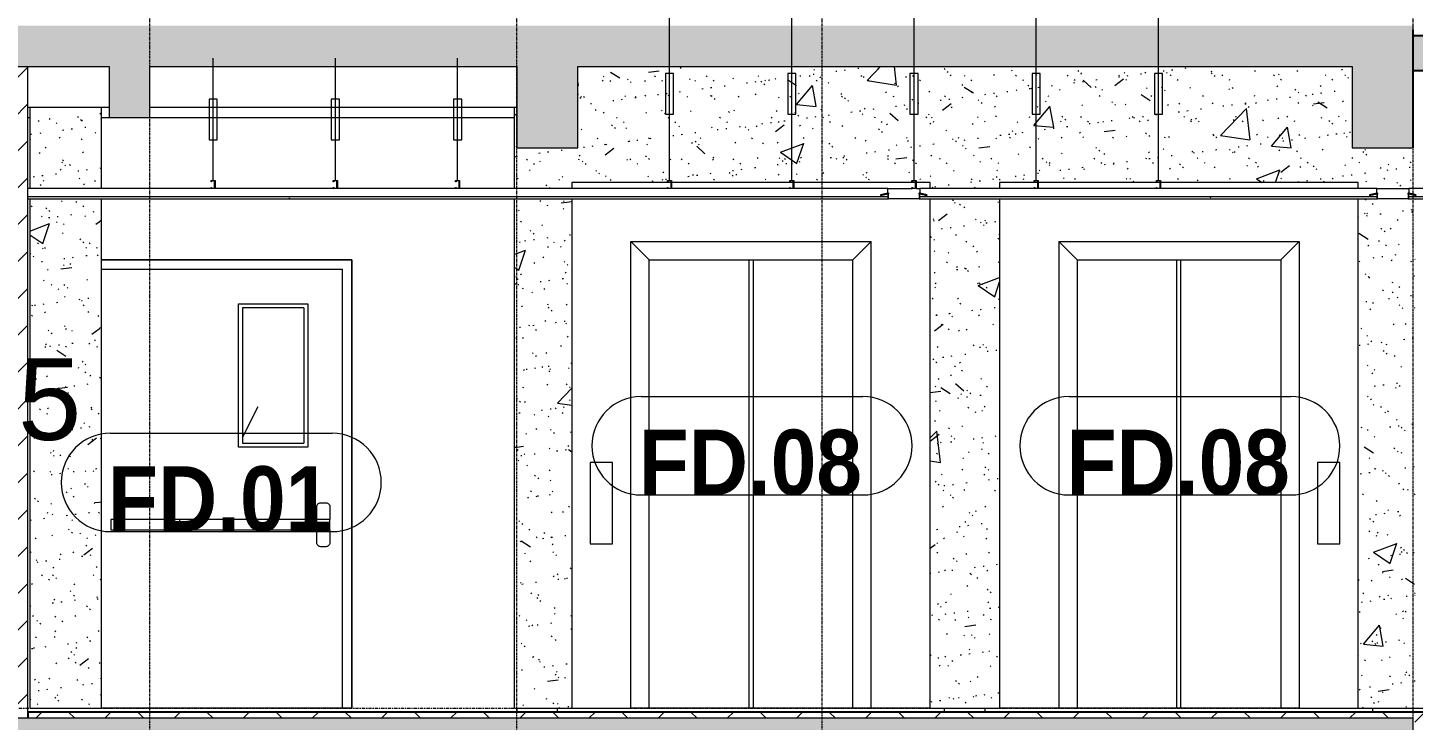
# Model space of a CAD drawing. Header units: millimetres. Extents: x 26124 to 258712, y -8723 to 35400.
# Drawn here: x 42053 to 48853, y 2140 to 5540 of the extents above; entities that cross this region are included whole.
import ezdxf

# ---------------------------------------------------------------- set-up
doc = ezdxf.new("R2010")
doc.units = ezdxf.units.MM
doc.linetypes.add('Centre', pattern=[31.75, 6.35, -4.7625, 15.875, -4.7625])
doc.linetypes.add('Grid Line', pattern=[22.225, 12.7, -3.175, 3.175, -3.175])
for name, color, linetype, lineweight in [('0-1', 7, 'Continuous', 5), ('A-AREA-IDEN', 2, 'Continuous', 9), ('A-CLNG', 13, 'Continuous', 9), ('A-CLNG-3', 13, 'Continuous', 18), ('A-CLNG-PATT-3', 13, 'Continuous', 9), ('A-DETL-GENF', 92, 'Continuous', 9), ('A-DETL-GENF-1', 7, 'Continuous', 9), ('A-DETL-MEDM', 33, 'Continuous', 18), ('A-DOOR', 31, 'Continuous', 9), ('A-DOOR-FRAM', 31, 'Continuous', 9), ('A-DOOR-IDEN', 31, 'Continuous', 9), ('A-FLOR-1', 10, 'Continuous', 25), ('A-FLOR-3', 192, 'Continuous', 25), ('A-FLOR-LEVL-2', 51, 'Centre', 9), ('A-FLOR-PATT-1', 7, 'Continuous', 9), ('A-FLOR-PATT-3', 8, 'Continuous', 9), ('A-WALL', 113, 'Continuous', 9), ('A-WALL-1', 113, 'Continuous', 18), ('A-WALL-PATT-4', 111, 'Continuous', 9), ('E-LITE-EQPM', 33, 'Continuous', 9), ('I-WALL', 2, 'Continuous', 9), ('S-BEAM-2', 10, 'Continuous', 25), ('S-BEAM-3', 7, 'Continuous', 9), ('S-COLS-1', 7, 'Continuous', 9), ('S-GRID-1', 1, 'Grid Line', 9)]:
    doc.layers.add(name, color=color, linetype=linetype, lineweight=lineweight)
doc.styles.add('Arial_1', font='arial.ttf', dxfattribs={"height": 400})
doc.styles.add('Arial_B_1', font='arialbd.ttf', dxfattribs={"width": 0.9, "height": 320})
pattern_1 = [(50, (80880.3, 14125), (1165.978, -102.01), [121.92, -1341.12]), (355, (80880.3, 14125), (-225.554, 1222.763), [97.536, -1072.896]), (100.451, (80977.5, 14116.5), (940.433, 1120.746), [103.616, -1139.776]), (46.184, (80880.3, 14450.1), (1734.906, -269.074), [182.88, -2011.68]), (96.636, (81024.9, 14427.7), (1519.38, 1583.536), [155.424, -1709.665]), (351.184, (80880.3, 14450.1), (1519.39, 1583.52), [146.304, -1609.344]), (21, (81042.9, 14368.8), (970.332, -654.498), [121.92, -1341.12]), (326, (81042.9, 14368.8), (395.533, 1178.804), [97.536, -1072.896]), (71.451, (81123.7, 14314.3), (1365.87, 524.296), [103.616, -1139.776]), (37.5, (80880.3, 14125), (19.767, 541.1527), [53.645, -1006.246, 53.645, -1035.507, -1076.96]), (37.5, (80880.3, 14125), (19.767, 541.1527), [-2149.043, 53.645, -1023.315]), (7.5, (80880.3, 14125), (427.646, 641.156), [53.645, -567.334, 53.645, -981.862, -410.464]), (7.5, (80880.3, 14125), (427.646, 641.156), [-1656.486, 53.645, -356.819]), (327.5, (80517.8, 14125), (867.782, -36.665), [53.645, -352.755, 53.645, -1214.323, -1682.496]), (327.5, (80517.8, 14125), (867.782, -36.665), [-1674.368, 53.645, -1628.85]), (317.5, (80355.2, 14125), (948.028, 162.731), [53.645, -474.675, 53.645, -788.416, -1194.816]), (317.5, (80355.2, 14125), (948.028, 162.731), [-1370.38, 53.645, -1141.17])]
pattern_2 = [(37.5, (80880.3, 14125), (-5.1206, 156.61216), [5.364, -118.181, 5.364, -132.812, -132.08]), (37.5, (80880.3, 14125), (-5.1206, 156.61216), [-261.722, 5.364, -126.716]), (7.5, (80880.3, 14125), (143.847, 229.3842), [5.364, -61.285, 5.364, -105.989, -42.672]), (7.5, (80880.3, 14125), (143.847, 229.3842), [-178.003, 5.364, -37.308]), (327.5, (80780.33, 14125), (253.11758, 0.46008), [5.364, -35.276, 5.364, -140.94, -191.008]), (327.5, (80780.33, 14125), (253.11758, 0.46008), [-186.944, 5.364, -185.644]), (317.5, (80780.33, 14125), (244.3381, 71.3376), [5.364, -14.956, 5.364, -90.546, -109.728]), (317.5, (80780.33, 14125), (244.3381, 71.3376), [-116.23, 5.364, -104.364])]

# ---------------------------------------------------------------- blocks, each defined once
blk = doc.blocks.new('NCV_TKTC_KET CAU_rvt-1-TKCS_MẶT CẮT 3')
at = {"layer": 'A-FLOR-PATT-1'}
h = blk.add_hatch(color=256, dxfattribs=at)
h.paths.add_polyline_path([(48852.6, 5330), (53452.6, 5330), (53452.6, 5500), (48852.6, 5500), (48852.6, 5397.5)])
h.paths.add_polyline_path([(107452.6, 5330), (112052.6, 5330), (112052.6, 5500), (107452.6, 5500), (107452.6, 5397.5)])
at = {"layer": 'A-FLOR-1'}
for p, q in [((53452.6, 5500), (48852.6, 5500)), ((48852.6, 5330), (53452.6, 5330))]:
    blk.add_line(p, q, dxfattribs=at)
at = {"layer": 'S-BEAM-2'}
blk.add_line((48852.6, 4950), (48852.6, 5530), dxfattribs=at)
at = {"layer": 'S-BEAM-3'}
for p, q in [((42052.6, 5150), (42452.6, 5150)), ((42652.6, 5150), (44452.6, 5150)), ((42052.6, 5100), (42062.6, 5100)), ((42412.6, 5100), (42452.6, 5100)), ((42652.6, 5100), (44442.6, 5100))]:
    blk.add_line(p, q, dxfattribs=at)
at = {"layer": 'S-COLS-1'}
for p, q in [((44452.6, 2200), (44452.6, 2180)), ((44652.6, 2180), (44652.6, 2200)), ((46552.6, 2180), (46552.6, 2200)), ((46752.6, 2180), (46752.6, 2200)), ((48652.6, 2200), (48652.6, 2180)), ((48852.6, 2180), (48852.6, 2200))]:
    blk.add_line(p, q, dxfattribs=at)
blk = doc.blocks.new('LIC_06-ĐÈN LED TRÒN DOWNLIGHT_ P_18W - LIC_06-ĐÈN LED TRÒN DOWNLIGHT_ P_18W - ÁNH SÁNG 6000K-1339139-TKCS_MẶT CẮT 3')
at = {"layer": 'E-LITE-EQPM'}
for p, q in [((46274.2, 4727.2), (46238.2, 4719)), ((46238.2, 4719), (46238.9, 4716)), ((46238.9, 4716), (46274, 4724.1)), ((46274.6, 4723.5), (46274.6, 4700)), ((46274.6, 4700), (46277.6, 4700)), ((46277.6, 4700), (46277.6, 4723.5)), ((46427.6, 4723.5), (46427.6, 4700)), ((46427.6, 4700), (46430.6, 4700)), ((46430.6, 4700), (46430.6, 4723.5)), ((46466.9, 4719), (46430.9, 4727.2)), ((46431.1, 4724.1), (46466.2, 4716)), ((46466.2, 4716), (46466.9, 4719))]:
    blk.add_line(p, q, dxfattribs=at)
for centre, radius, start, end in [((46276.7, 4726.2), 3.47, 218.39393, 231.60607), ((46276.1, 4725.5), 2.5, 306.82664, 137.56728), ((46429.1, 4725.5), 2.5, 42.43272, 233.17336), ((46428.4, 4726.2), 3.47, 308.39393, 321.60607)]:
    blk.add_arc(centre, radius, start, end, dxfattribs=at)
blk = doc.blocks.new('Thang may HIEN - Dài x Rộng - 2000x2000-V16-TKCS_MẶT CẮT 3')
at = {"layer": 'A-DOOR'}
for p, q in [((44722.6, 4780), (44722.6, 4750)), ((45210.1, 4780), (44722.6, 4780)), ((45810.1, 4780), (45212.6, 4780)), ((46410.1, 4780), (45812.6, 4780)), ((46482.6, 4780), (46412.6, 4780)), ((46482.6, 4750), (46482.6, 4780)), ((44722.6, 4700), (44722.6, 2200)), ((46482.6, 2200), (46482.6, 4700.2)), ((45012.6, 2200), (45012.6, 4490)), ((45012.6, 4490), (46192.6, 4490)), ((45102.6, 4400), (45012.6, 4490)), ((46192.6, 4490), (46102.6, 4400)), ((46192.6, 2200), (46192.6, 4490)), ((45102.6, 2200), (45102.6, 4400)), ((45102.6, 4400), (46102.6, 4400)), ((45592.6, 4400), (45592.6, 2200)), ((45612.6, 4400), (45612.6, 2200)), ((46102.6, 2200), (46102.6, 4400)), ((44812.6, 3405.9), (44812.6, 3005.9)), ((44922.6, 3405.9), (44812.6, 3405.9)), ((44922.6, 3005.9), (44922.6, 3405.9)), ((44812.6, 3005.9), (44922.6, 3005.9)), ((44722.6, 2200), (45012.6, 2200)), ((45102.6, 2200), (45012.6, 2200)), ((45592.6, 2200), (45102.6, 2200)), ((45612.6, 2200), (45592.6, 2200)), ((46102.6, 2200), (45612.6, 2200)), ((46192.6, 2200), (46102.6, 2200)), ((46482.6, 2200), (46192.6, 2200))]:
    blk.add_line(p, q, dxfattribs=at)
blk = doc.blocks.new('Thang may HIEN - Dài x Rộng - 2000x2000-V17-TKCS_MẶT CẮT 3')
at = {"layer": 'A-DOOR'}
for p, q in [((46822.6, 4780), (46822.6, 4750)), ((47010.1, 4780), (46822.6, 4780)), ((47610.1, 4780), (47012.6, 4780)), ((48582.6, 4780), (47612.6, 4780)), ((48582.6, 4750), (48582.6, 4780)), ((46822.6, 4700), (46822.6, 2200)), ((48582.6, 2200), (48582.6, 4700)), ((47202.6, 4400), (47112.6, 4490)), ((47112.6, 4490), (47112.6, 2200)), ((47112.6, 4490), (48292.6, 4490)), ((48292.6, 4490), (48202.6, 4400)), ((48292.6, 4490), (48292.6, 2200)), ((47202.6, 4400), (47202.6, 2200)), ((47202.6, 4400), (48202.6, 4400)), ((47692.6, 2200), (47692.6, 4400)), ((47712.6, 2200), (47712.6, 4400)), ((48202.6, 4400), (48202.6, 2200)), ((48492.6, 3405.9), (48382.6, 3405.9)), ((48382.6, 3405.9), (48382.6, 3005.9)), ((48492.6, 3005.9), (48492.6, 3405.9)), ((48382.6, 3005.9), (48492.6, 3005.9)), ((47112.6, 2200), (46822.6, 2200)), ((47202.6, 2200), (47112.6, 2200)), ((47692.6, 2200), (47202.6, 2200)), ((47712.6, 2200), (47692.6, 2200)), ((48202.6, 2200), (47712.6, 2200)), ((48292.6, 2200), (48202.6, 2200)), ((48292.6, 2200), (48582.6, 2200))]:
    blk.add_line(p, q, dxfattribs=at)
blk = doc.blocks.new('FD_01 - FD_01-1200x2200mm-V43-TKCS_MẶT CẮT 3')
at = {"layer": 'A-DOOR'}
h = blk.add_hatch(dxfattribs=at)
h.set_pattern_fill('FP_9', color=256, style=0, pattern_type=2)
h.set_pattern_definition([(63.435, (82789.9, 14236.3), (-0.002, 1625.6), [567.96, -3066.99]), (63.435, (81164.3, 14236.3), (-0.002, 1625.6), [567.96, -3066.99]), (63.435, (83568.1, 14550.35), (-0.002, 1625.6), [567.96, -3066.99]), (63.435, (81942.5, 14550.35), (-0.002, 1625.6), [567.96, -3066.99]), (63.435, (83450.3, 14439.5), (-0.002, 1625.6), [567.96, -3066.99]), (63.435, (81824.7, 14439.5), (-0.002, 1625.6), [567.96, -3066.99]), (63.435, (83330.26, 15074.4), (-0.002, 1625.6), [276.055, -3358.896]), (63.435, (81704.66, 15074.4), (-0.002, 1625.6), [276.055, -3358.896]), (63.435, (83251.74, 14976.15), (-0.002, 1625.6), [567.96, -3066.99]), (63.435, (81626.14, 14976.15), (-0.002, 1625.6), [567.96, -3066.99]), (63.435, (83265.6, 15046.7), (-0.002, 1625.6), [567.96, -3066.99]), (63.435, (81640, 15046.7), (-0.002, 1625.6), [567.96, -3066.99]), (63.435, (82609.74, 14737.2), (-0.002, 1625.6), [567.96, -3066.99]), (63.435, (80984.14, 14737.2), (-0.002, 1625.6), [567.96, -3066.99]), (63.435, (82623.6, 14820.35), (-0.002, 1625.6), [567.96, -3066.99]), (63.435, (80998, 14820.35), (-0.002, 1625.6), [567.96, -3066.99]), (63.435, (82627.3, 14880.3), (-0.002, 1625.6), [567.96, -3066.99]), (63.435, (81001.7, 14880.3), (-0.002, 1625.6), [567.96, -3066.99])])
h.paths.add_polyline_path([(43107.6, 3500), (43407.6, 3500), (43407.6, 4165), (43107.6, 4165), (43107.6, 3603.5)])
for p, q in [((43087.6, 4185), (43427.6, 4185)), ((43087.6, 3480), (43087.6, 4185)), ((43107.6, 4165), (43107.6, 3500)), ((43407.6, 4165), (43107.6, 4165)), ((43407.6, 4165), (43407.6, 3500)), ((43427.6, 4185), (43427.6, 3480)), ((43427.6, 3480), (43087.6, 3480)), ((43107.6, 3500), (43407.6, 3500)), ((43490.7, 3208), (43516.1, 3208)), ((43471.6, 3125.4), (43471.6, 3188.9)), ((43535.1, 3188.9), (43535.1, 3125.4)), ((42797.3, 3125.4), (42460.1, 3125.4)), ((42460.1, 3125.4), (42460.1, 3074.6)), ((42460.1, 3074.6), (42797.3, 3074.6)), ((42797.3, 3125.4), (42797.3, 3074.6)), ((43471.6, 3125.4), (42797.3, 3125.4)), ((42797.3, 3074.6), (43471.6, 3074.6)), ((43471.6, 3074.6), (43471.6, 3125.4)), ((43535.1, 3125.4), (43471.6, 3125.4)), ((43471.6, 3074.6), (43535.1, 3074.6)), ((43471.6, 3011.1), (43471.6, 3074.6)), ((43535.1, 3074.6), (43535.1, 3125.4)), ((43535.1, 3074.6), (43535.1, 3011.1)), ((43516.1, 2992.1), (43490.7, 2992.1))]:
    blk.add_line(p, q, dxfattribs=at)
at = {"layer": 'A-DOOR', "flags": 128}
for points in [[(43471.6, 3188.9), (43472.1, 3193.1), (43473.5, 3197.2), (43475.8, 3200.8), (43478.8, 3203.8), (43482.4, 3206.1), (43486.4, 3207.5), (43490.7, 3208)], [(43516.1, 3208), (43520.3, 3207.5), (43524.4, 3206.1), (43528, 3203.8), (43531, 3200.8), (43533.2, 3197.2), (43534.7, 3193.1), (43535.1, 3188.9)], [(43490.7, 2992.1), (43486.4, 2992.5), (43482.4, 2993.9), (43478.8, 2996.2), (43475.8, 2999.2), (43473.5, 3002.8), (43472.1, 3006.9), (43471.6, 3011.1)], [(43535.1, 3011.1), (43534.7, 3006.9), (43533.2, 3002.8), (43531, 2999.2), (43528, 2996.2), (43524.4, 2993.9), (43520.3, 2992.5), (43516.1, 2992.1)]]:
    blk.add_lwpolyline(points, dxfattribs=at)
at = {"layer": 'A-DOOR-FRAM'}
for p, q in [((43642.6, 4400), (42412.6, 4400)), ((42412.6, 4355), (43597.6, 4355)), ((43597.6, 2200), (43597.6, 4355)), ((43642.6, 2200), (43642.6, 4400)), ((43642.6, 2200), (43597.6, 2200))]:
    blk.add_line(p, q, dxfattribs=at)
blk = doc.blocks.new('Repeating Detail - THANH TREO TRẦN 600-354052-TKCS_MẶT CẮT 3')
at = {"layer": 'A-DETL-GENF'}
for points in [[(116732.564287, 28550), (116752.564287, 28550), (116752.564287, 28556), (116750.064287, 28552.5), (116735.064287, 28552.5), (116735.064287, 28587.5), (116750.064287, 28587.5), (116752.564287, 28584), (116752.564287, 28590), (116732.564287, 28590)], [(117332.564287, 28550), (117352.564287, 28550), (117352.564287, 28556), (117350.064287, 28552.5), (117335.064287, 28552.5), (117335.064287, 28587.5), (117350.064287, 28587.5), (117352.564287, 28584), (117352.564287, 28590), (117332.564287, 28590)], [(117932.564287, 28550), (117952.564287, 28550), (117952.564287, 28556), (117950.064287, 28552.5), (117935.064287, 28552.5), (117935.064287, 28587.5), (117950.064287, 28587.5), (117952.564287, 28584), (117952.564287, 28590), (117932.564287, 28590)]]:
    blk.add_hatch(color=256, dxfattribs=at).paths.add_polyline_path(points)
for p, q in [((116742.564287, 28590), (116742.564287, 29190)), ((117342.564287, 28590), (117342.564287, 29190)), ((117942.564287, 28590), (117942.564287, 29190)), ((116722.564287, 28990), (116762.564287, 28990)), ((116722.564287, 28790), (116722.564287, 28990)), ((116762.564287, 28990), (116762.564287, 28790)), ((117322.564287, 28990), (117362.564287, 28990)), ((117322.564287, 28790), (117322.564287, 28990)), ((117362.564287, 28990), (117362.564287, 28790)), ((117922.564287, 28990), (117962.564287, 28990)), ((117922.564287, 28790), (117922.564287, 28990)), ((117962.564287, 28990), (117962.564287, 28790)), ((116762.564287, 28790), (116722.564287, 28790)), ((117362.564287, 28790), (117322.564287, 28790)), ((117962.564287, 28790), (117922.564287, 28790)), ((116752.564287, 28590), (116732.564287, 28590)), ((116732.564287, 28590), (116732.564287, 28550)), ((116752.564287, 28590), (116732.564287, 28590)), ((116732.564287, 28590), (116732.564287, 28550)), ((116735.064287, 28587.5), (116750.064287, 28587.5)), ((116735.064287, 28552.5), (116735.064287, 28587.5)), ((116735.064287, 28552.5), (116735.064287, 28587.5)), ((116735.064287, 28587.5), (116750.064287, 28587.5)), ((116750.064287, 28587.5), (116750.064287, 28584)), ((116750.064287, 28587.5), (116750.064287, 28584)), ((116750.064287, 28584), (116752.564287, 28584)), ((116750.064287, 28584), (116752.564287, 28584)), ((116752.564287, 28584), (116752.564287, 28590)), ((116752.564287, 28584), (116752.564287, 28590)), ((117352.564287, 28590), (117332.564287, 28590)), ((117332.564287, 28590), (117332.564287, 28550)), ((117352.564287, 28590), (117332.564287, 28590)), ((117332.564287, 28590), (117332.564287, 28550)), ((117335.064287, 28587.5), (117350.064287, 28587.5)), ((117335.064287, 28552.5), (117335.064287, 28587.5)), ((117335.064287, 28552.5), (117335.064287, 28587.5)), ((117335.064287, 28587.5), (117350.064287, 28587.5)), ((117350.064287, 28587.5), (117350.064287, 28584)), ((117350.064287, 28587.5), (117350.064287, 28584)), ((117350.064287, 28584), (117352.564287, 28584)), ((117350.064287, 28584), (117352.564287, 28584)), ((117352.564287, 28584), (117352.564287, 28590)), ((117352.564287, 28584), (117352.564287, 28590)), ((117952.564287, 28590), (117932.564287, 28590)), ((117932.564287, 28590), (117932.564287, 28550)), ((117952.564287, 28590), (117932.564287, 28590)), ((117932.564287, 28590), (117932.564287, 28550)), ((117935.064287, 28587.5), (117950.064287, 28587.5)), ((117935.064287, 28552.5), (117935.064287, 28587.5)), ((117935.064287, 28552.5), (117935.064287, 28587.5)), ((117935.064287, 28587.5), (117950.064287, 28587.5)), ((117950.064287, 28587.5), (117950.064287, 28584)), ((117950.064287, 28587.5), (117950.064287, 28584)), ((117950.064287, 28584), (117952.564287, 28584)), ((117950.064287, 28584), (117952.564287, 28584)), ((117952.564287, 28584), (117952.564287, 28590)), ((117952.564287, 28584), (117952.564287, 28590)), ((116732.564287, 28550), (116752.564287, 28550)), ((116732.564287, 28550), (116752.564287, 28550)), ((116750.064287, 28552.5), (116735.064287, 28552.5)), ((116750.064287, 28552.5), (116735.064287, 28552.5)), ((116752.564287, 28556), (116750.064287, 28556)), ((116750.064287, 28556), (116750.064287, 28552.5)), ((116752.564287, 28556), (116750.064287, 28556)), ((116750.064287, 28556), (116750.064287, 28552.5)), ((116752.564287, 28550), (116752.564287, 28556)), ((116752.564287, 28550), (116752.564287, 28556)), ((117332.564287, 28550), (117352.564287, 28550)), ((117332.564287, 28550), (117352.564287, 28550)), ((117350.064287, 28552.5), (117335.064287, 28552.5)), ((117350.064287, 28552.5), (117335.064287, 28552.5)), ((117352.564287, 28556), (117350.064287, 28556)), ((117350.064287, 28556), (117350.064287, 28552.5)), ((117352.564287, 28556), (117350.064287, 28556)), ((117350.064287, 28556), (117350.064287, 28552.5)), ((117352.564287, 28550), (117352.564287, 28556)), ((117352.564287, 28550), (117352.564287, 28556)), ((117932.564287, 28550), (117952.564287, 28550)), ((117932.564287, 28550), (117952.564287, 28550)), ((117950.064287, 28552.5), (117935.064287, 28552.5)), ((117950.064287, 28552.5), (117935.064287, 28552.5)), ((117952.564287, 28556), (117950.064287, 28556)), ((117950.064287, 28556), (117950.064287, 28552.5)), ((117952.564287, 28556), (117950.064287, 28556)), ((117950.064287, 28556), (117950.064287, 28552.5)), ((117952.564287, 28550), (117952.564287, 28556)), ((117952.564287, 28550), (117952.564287, 28556))]:
    blk.add_line(p, q, dxfattribs=at)
blk = doc.blocks.new('Repeating Detail - THANH TREO TRẦN 850-354056-TKCS_MẶT CẮT 3')
at = {"layer": 'A-DETL-GENF'}
for points in [[(113292.5, 28550), (113312.5, 28550), (113312.5, 28556), (113310, 28552.5), (113295, 28552.5), (113295, 28587.5), (113310, 28587.5), (113312.5, 28584), (113312.5, 28590), (113292.5, 28590)], [(113892.5, 28550), (113912.5, 28550), (113912.5, 28556), (113910, 28552.5), (113895, 28552.5), (113895, 28587.5), (113910, 28587.5), (113912.5, 28584), (113912.5, 28590), (113892.5, 28590)], [(114492.5, 28550), (114512.5, 28550), (114512.5, 28556), (114510, 28552.5), (114495, 28552.5), (114495, 28587.5), (114510, 28587.5), (114512.5, 28584), (114512.5, 28590), (114492.5, 28590)], [(115092.5, 28550), (115112.5, 28550), (115112.5, 28556), (115110, 28552.5), (115095, 28552.5), (115095, 28587.5), (115110, 28587.5), (115112.5, 28584), (115112.5, 28590), (115092.5, 28590)], [(115692.5, 28550), (115712.5, 28550), (115712.5, 28556), (115710, 28552.5), (115695, 28552.5), (115695, 28587.5), (115710, 28587.5), (115712.5, 28584), (115712.5, 28590), (115692.5, 28590)]]:
    blk.add_hatch(color=256, dxfattribs=at).paths.add_polyline_path(points)
for p, q in [((113302.5, 28590), (113302.5, 29440)), ((113902.5, 28590), (113902.5, 29440)), ((114502.5, 28590), (114502.5, 29440)), ((115102.5, 28590), (115102.5, 29440)), ((115702.5, 28590), (115702.5, 29440)), ((113282.5, 29115), (113322.5, 29115)), ((113282.5, 28915), (113282.5, 29115)), ((113322.5, 29115), (113322.5, 28915)), ((113882.5, 29115), (113922.5, 29115)), ((113882.5, 28915), (113882.5, 29115)), ((113922.5, 29115), (113922.5, 28915)), ((114482.5, 29115), (114522.5, 29115)), ((114482.5, 28915), (114482.5, 29115)), ((114522.5, 29115), (114522.5, 28915)), ((115082.5, 29115), (115122.5, 29115)), ((115082.5, 28915), (115082.5, 29115)), ((115122.5, 29115), (115122.5, 28915)), ((115682.5, 29115), (115722.5, 29115)), ((115682.5, 28915), (115682.5, 29115)), ((115722.5, 29115), (115722.5, 28915)), ((113322.5, 28915), (113282.5, 28915)), ((113922.5, 28915), (113882.5, 28915)), ((114522.5, 28915), (114482.5, 28915)), ((115122.5, 28915), (115082.5, 28915)), ((115722.5, 28915), (115682.5, 28915)), ((113312.5, 28590), (113292.5, 28590)), ((113292.5, 28590), (113292.5, 28550)), ((113312.5, 28590), (113292.5, 28590)), ((113292.5, 28590), (113292.5, 28550)), ((113295, 28587.5), (113310, 28587.5)), ((113295, 28552.5), (113295, 28587.5)), ((113295, 28552.5), (113295, 28587.5)), ((113295, 28587.5), (113310, 28587.5)), ((113310, 28587.5), (113310, 28584)), ((113310, 28587.5), (113310, 28584)), ((113310, 28584), (113312.5, 28584)), ((113310, 28584), (113312.5, 28584)), ((113312.5, 28584), (113312.5, 28590)), ((113312.5, 28584), (113312.5, 28590)), ((113912.5, 28590), (113892.5, 28590)), ((113892.5, 28590), (113892.5, 28550)), ((113912.5, 28590), (113892.5, 28590)), ((113892.5, 28590), (113892.5, 28550)), ((113895, 28587.5), (113910, 28587.5)), ((113895, 28552.5), (113895, 28587.5)), ((113895, 28552.5), (113895, 28587.5)), ((113895, 28587.5), (113910, 28587.5)), ((113910, 28587.5), (113910, 28584)), ((113910, 28587.5), (113910, 28584)), ((113910, 28584), (113912.5, 28584)), ((113910, 28584), (113912.5, 28584)), ((113912.5, 28584), (113912.5, 28590)), ((113912.5, 28584), (113912.5, 28590)), ((114512.5, 28590), (114492.5, 28590)), ((114492.5, 28590), (114492.5, 28550)), ((114512.5, 28590), (114492.5, 28590)), ((114492.5, 28590), (114492.5, 28550)), ((114495, 28587.5), (114510, 28587.5)), ((114495, 28552.5), (114495, 28587.5)), ((114495, 28552.5), (114495, 28587.5)), ((114495, 28587.5), (114510, 28587.5)), ((114510, 28587.5), (114510, 28584)), ((114510, 28587.5), (114510, 28584)), ((114510, 28584), (114512.5, 28584)), ((114510, 28584), (114512.5, 28584)), ((114512.5, 28584), (114512.5, 28590)), ((114512.5, 28584), (114512.5, 28590)), ((115112.5, 28590), (115092.5, 28590)), ((115092.5, 28590), (115092.5, 28550)), ((115112.5, 28590), (115092.5, 28590)), ((115092.5, 28590), (115092.5, 28550)), ((115095, 28587.5), (115110, 28587.5)), ((115095, 28552.5), (115095, 28587.5)), ((115095, 28552.5), (115095, 28587.5)), ((115095, 28587.5), (115110, 28587.5)), ((115110, 28587.5), (115110, 28584)), ((115110, 28587.5), (115110, 28584)), ((115110, 28584), (115112.5, 28584)), ((115110, 28584), (115112.5, 28584)), ((115112.5, 28584), (115112.5, 28590)), ((115112.5, 28584), (115112.5, 28590)), ((115712.5, 28590), (115692.5, 28590)), ((115692.5, 28590), (115692.5, 28550)), ((115712.5, 28590), (115692.5, 28590)), ((115692.5, 28590), (115692.5, 28550)), ((115695, 28587.5), (115710, 28587.5)), ((115695, 28552.5), (115695, 28587.5)), ((115695, 28552.5), (115695, 28587.5)), ((115695, 28587.5), (115710, 28587.5)), ((115710, 28587.5), (115710, 28584)), ((115710, 28587.5), (115710, 28584)), ((115710, 28584), (115712.5, 28584)), ((115710, 28584), (115712.5, 28584)), ((115712.5, 28584), (115712.5, 28590)), ((115712.5, 28584), (115712.5, 28590)), ((113292.5, 28550), (113312.5, 28550)), ((113292.5, 28550), (113312.5, 28550)), ((113310, 28552.5), (113295, 28552.5)), ((113310, 28552.5), (113295, 28552.5)), ((113312.5, 28556), (113310, 28556)), ((113310, 28556), (113310, 28552.5)), ((113312.5, 28556), (113310, 28556)), ((113310, 28556), (113310, 28552.5)), ((113312.5, 28550), (113312.5, 28556)), ((113312.5, 28550), (113312.5, 28556)), ((113892.5, 28550), (113912.5, 28550)), ((113892.5, 28550), (113912.5, 28550)), ((113910, 28552.5), (113895, 28552.5)), ((113910, 28552.5), (113895, 28552.5)), ((113912.5, 28556), (113910, 28556)), ((113910, 28556), (113910, 28552.5)), ((113912.5, 28556), (113910, 28556)), ((113910, 28556), (113910, 28552.5)), ((113912.5, 28550), (113912.5, 28556)), ((113912.5, 28550), (113912.5, 28556)), ((114492.5, 28550), (114512.5, 28550)), ((114492.5, 28550), (114512.5, 28550)), ((114510, 28552.5), (114495, 28552.5)), ((114510, 28552.5), (114495, 28552.5)), ((114512.5, 28556), (114510, 28556)), ((114510, 28556), (114510, 28552.5)), ((114512.5, 28556), (114510, 28556)), ((114510, 28556), (114510, 28552.5)), ((114512.5, 28550), (114512.5, 28556)), ((114512.5, 28550), (114512.5, 28556)), ((115092.5, 28550), (115112.5, 28550)), ((115092.5, 28550), (115112.5, 28550)), ((115110, 28552.5), (115095, 28552.5)), ((115110, 28552.5), (115095, 28552.5)), ((115112.5, 28556), (115110, 28556)), ((115110, 28556), (115110, 28552.5)), ((115112.5, 28556), (115110, 28556)), ((115110, 28556), (115110, 28552.5)), ((115112.5, 28550), (115112.5, 28556)), ((115112.5, 28550), (115112.5, 28556)), ((115692.5, 28550), (115712.5, 28550)), ((115692.5, 28550), (115712.5, 28550)), ((115710, 28552.5), (115695, 28552.5)), ((115710, 28552.5), (115695, 28552.5)), ((115712.5, 28556), (115710, 28556)), ((115710, 28556), (115710, 28552.5)), ((115712.5, 28556), (115710, 28556)), ((115710, 28556), (115710, 28552.5)), ((115712.5, 28550), (115712.5, 28556)), ((115712.5, 28550), (115712.5, 28556))]:
    blk.add_line(p, q, dxfattribs=at)
blk = doc.blocks.new('STN_Door Tag - STN_Door Tag-1788670-TKCS_MẶT CẮT 3')
at = {"layer": 'A-DOOR-IDEN'}
for p, q in [((47163.5, 10529.1), (48251.6, 10529.1)), ((47163.5, 10046.1), (48251.6, 10046.1))]:
    blk.add_line(p, q, dxfattribs=at)
for centre, start, end in [((47163.5, 10287.6), 90, 270), ((48251.6, 10287.6), 270, 90)]:
    blk.add_arc(centre, 241.5, start, end, dxfattribs=at)

msp = doc.modelspace()

# ---------------------------------------------------------------- hatches: boundary and pattern name
at = {"layer": 'A-CLNG-PATT-3'}
h = msp.add_hatch(dxfattribs=at)
h.set_pattern_fill('FP_4', color=256, style=0, pattern_type=2)
h.set_pattern_definition([(0, (80880.3, 14125), (1300.48, 325.12), [53.645, -921.715, 53.645, -6123.635]), (0, (80880.3, 14125), (1300.48, 325.12), [-1029.005, -921.715, 53.645, -1897.075, -3251.2]), (0, (80880.3, 14125), (1300.48, 325.12), [-3901.44, 53.645, -921.715, 53.645, -2222.195]), (0, (80880.3, 14125), (1300.48, 325.12), [-4930.445, -596.595, 53.645, -1571.955]), (120, (81367.98, 14287.56), (-931.8022, 963.6887), [53.645, -921.715, -6177.28]), (120, (81367.98, 14287.56), (-931.8022, 963.6887), [-975.36, 53.645, -921.715, -5201.92]), (120, (81367.98, 14287.56), (-931.8022, 963.6887), [-1950.72, 53.645, -1897.075, -3251.2]), (120, (81367.98, 14287.56), (-931.8022, 963.6887), [-3901.44, 53.645, -921.715, -2275.84]), (120, (81367.98, 14287.56), (-931.8022, 963.6887), [-4876.8, 53.645, -596.595, -1625.6]), (120, (81367.98, 14287.56), (-931.8022, 963.6887), [-5527.04, 53.645, -1571.955]), (240, (81530.54, 14937.8), (-368.6778, -1288.8087), [53.645, -921.715, -6177.28]), (240, (81530.54, 14937.8), (-368.6778, -1288.8087), [-975.36, 53.645, -921.715, -5201.92]), (240, (81530.54, 14937.8), (-368.6778, -1288.8087), [-1950.72, 53.645, -1897.075, -3251.2]), (240, (81530.54, 14937.8), (-368.6778, -1288.8087), [-3901.44, 53.645, -921.715, -2275.84]), (240, (81530.54, 14937.8), (-368.6778, -1288.8087), [-4876.8, 53.645, -596.595, -1625.6]), (240, (81530.54, 14937.8), (-368.6778, -1288.8087), [-5527.04, 53.645, -1571.955])])
h.paths.add_polyline_path([(42052.6, 4700), (46274.6, 4700), (46274.6, 4710), (42052.6, 4710)])
h.paths.add_polyline_path([(51452.5, 4700), (51452.5, 4710), (48830.6, 4710), (48830.6, 4700), (51214.8, 4700)])
h.paths.add_polyline_path([(48674.6, 4700), (48674.6, 4710), (46430.6, 4710), (46430.6, 4700), (47966.1, 4700)])
at = {"layer": 'A-DETL-GENF-1'}
h = msp.add_hatch(color=256, dxfattribs=at)
h.paths.add_polyline_path([(116152.5, 1550), (116452.5, 1550), (116452.5, 1950), (118252.6, 1950), (118252.6, 1700), (118452.6, 1700), (118452.6, 1950), (122652.5, 1950), (122652.5, 1550), (122953, 1550), (122953, 1950), (126952.5, 1950), (126952.5, 1550), (127252.5, 1550), (127252.5, 2150), (112052.6, 2150), (112052.6, 1550), (112352.5, 1550), (112352.5, 1950), (116152.5, 1950), (116152.5, 1809.6)])
h.paths.add_polyline_path([(33652.6, 1550), (33952.6, 1550), (33952.6, 2000), (37952.1, 2000), (37952.1, 1550), (38252.6, 1550), (38252.6, 1950), (42452.6, 1950), (42452.6, 1700), (42652.6, 1700), (42652.6, 1950), (44452.6, 1950), (44452.6, 1550), (44752.6, 1550), (44752.6, 1950), (48552.6, 1950), (48552.6, 1550), (48852.6, 1550), (48852.6, 2150), (33652.6, 2150), (33652.6, 1809.6)])
h.paths.add_polyline_path([(126952.5, 4950), (127252.5, 4950), (127252.5, 5550), (112052.6, 5550), (112052.6, 4950), (112352.5, 4950), (112352.5, 5350), (116152.5, 5350), (116152.5, 4950), (116452.5, 4950), (116452.5, 5350), (118252.6, 5350), (118252.6, 5100), (118452.6, 5100), (118452.6, 5350), (122652.5, 5350), (122652.5, 4950), (122953, 4950), (122953, 5350), (126952.5, 5350)])
h.paths.add_polyline_path([(44752.6, 4950), (44752.6, 5350), (48552.6, 5350), (48552.6, 4950), (48852.6, 4950), (48852.6, 5550), (33652.6, 5550), (33652.6, 4950), (33952.6, 4950), (33952.6, 5380), (37952.1, 5380), (37952.1, 4950), (38252.6, 4950), (38252.6, 5350), (42452.6, 5350), (42452.6, 5100), (42652.6, 5100), (42652.6, 5350), (44452.6, 5350), (44452.6, 4950), (44717.3, 4950)])
h.paths.add_polyline_path([(126952.5, 8350), (127252.5, 8350), (127252.5, 8950), (112052.6, 8950), (112052.6, 8350), (112352.5, 8350), (112352.5, 8750), (116152.5, 8750), (116152.5, 8350), (116452.5, 8350), (116452.5, 8750), (118252.6, 8750), (118252.6, 8500), (118452.6, 8500), (118452.6, 8750), (122652.5, 8750), (122652.5, 8350), (122953, 8350), (122953, 8750), (126952.5, 8750)])
h.paths.add_polyline_path([(33952.6, 8350), (33952.6, 8780), (37952.1, 8780), (37952.1, 8350), (38252.6, 8350), (38252.6, 8750), (42452.6, 8750), (42452.6, 8500), (42652.6, 8500), (42652.6, 8750), (44452.6, 8750), (44452.6, 8350), (44752.6, 8350), (44752.6, 8750), (48552.6, 8750), (48552.6, 8350), (48852.6, 8350), (48852.6, 8950), (33652.6, 8950), (33652.6, 8350)])
h.paths.add_polyline_path([(33952.6, 11750), (33952.6, 12200), (37952.1, 12200), (37952.1, 11750), (38252.6, 11750), (38252.6, 12150), (42452.6, 12150), (42452.6, 11900), (42652.6, 11900), (42652.6, 12150), (44452.6, 12150), (44452.6, 11750), (44752.6, 11750), (44752.6, 12150), (48552.6, 12150), (48552.6, 11750), (48852.6, 11750), (48852.6, 12350), (33652.6, 12350), (33652.6, 11750)])
h.paths.add_polyline_path([(116189.3, 11750), (116452.5, 11750), (116452.5, 12150), (118252.6, 12150), (118252.6, 11900), (118452.6, 11900), (118452.6, 12150), (122652.5, 12150), (122652.5, 11750), (122953, 11750), (122953, 12150), (126952.5, 12150), (126952.5, 11750), (127252.5, 11750), (127252.5, 12350), (112052.6, 12350), (112052.6, 11750), (112352.5, 11750), (112352.5, 12150), (116152.5, 12150), (116152.5, 11750)])
h.paths.add_polyline_path([(126952.5, 15150), (127252.5, 15150), (127252.5, 15750), (112052.6, 15750), (112052.6, 15150), (112352.5, 15150), (112352.5, 15550), (116152.5, 15550), (116152.5, 15150), (116452.5, 15150), (116452.5, 15550), (118252.6, 15550), (118252.6, 15300), (118452.6, 15300), (118452.6, 15550), (122652.5, 15550), (122652.5, 15150), (122953, 15150), (122953, 15550), (126952.5, 15550)])
h.paths.add_polyline_path([(33952.6, 15150), (33952.6, 15600), (37952.1, 15600), (37952.1, 15150), (38252.6, 15150), (38252.6, 15550), (42452.6, 15550), (42452.6, 15300), (42652.6, 15300), (42652.6, 15550), (44452.6, 15550), (44452.6, 15150), (44752.6, 15150), (44752.6, 15550), (48552.6, 15550), (48552.6, 15150), (48852.6, 15150), (48852.6, 15750), (33652.6, 15750), (33652.6, 15150)])
h.paths.add_polyline_path([(126952.5, 18550), (127252.5, 18550), (127252.5, 19150), (112052.6, 19150), (112052.6, 18550), (112352.5, 18550), (112352.5, 18950), (116152.5, 18950), (116152.5, 18550), (116452.5, 18550), (116452.5, 18950), (118252.6, 18950), (118252.6, 18700), (118452.6, 18700), (118452.6, 18950), (122652.5, 18950), (122652.5, 18550), (122953, 18550), (122953, 18950), (126952.5, 18950), (126952.5, 18552.9)])
h.paths.add_polyline_path([(33952.6, 18550), (33952.6, 19000), (37952.1, 19000), (37952.1, 18550), (38252.6, 18550), (38252.6, 18950), (42452.6, 18950), (42452.6, 18700), (42652.6, 18700), (42652.6, 18950), (44452.6, 18950), (44452.6, 18550), (44752.6, 18550), (44752.6, 18950), (48552.6, 18950), (48552.6, 18550), (48852.6, 18550), (48852.6, 19150), (33652.6, 19150), (33652.6, 18550)])
h.paths.add_polyline_path([(126952.5, 21950), (127252.5, 21950), (127252.5, 22550), (112052.6, 22550), (112052.6, 21950), (112352.5, 21950), (112352.5, 22350), (116152.5, 22350), (116152.5, 21950), (116452.5, 21950), (116452.5, 22350), (118252.6, 22350), (118252.6, 22100), (118452.6, 22100), (118452.6, 22350), (122652.5, 22350), (122652.5, 21950), (122953, 21950), (122953, 22350), (126952.5, 22350), (126952.5, 22140.7)])
h.paths.add_polyline_path([(33652.6, 21950), (33952.6, 21950), (33952.6, 22400), (37952.1, 22400), (37952.1, 21950), (38252.6, 21950), (38252.6, 22350), (42452.6, 22350), (42452.6, 22100), (42652.6, 22100), (42652.6, 22350), (44452.6, 22350), (44452.6, 21950), (44752.6, 21950), (44752.6, 22350), (48552.6, 22350), (48552.6, 21950), (48852.6, 21950), (48852.6, 22550), (33652.6, 22550), (33652.6, 22140.7)])
h.paths.add_polyline_path([(127252.5, 25350), (127252.5, 25950), (112052.6, 25950), (112052.6, 25350), (112352.5, 25350), (112352.5, 25750), (116152.5, 25750), (116152.5, 25350), (116452.5, 25350), (116452.5, 25750), (118252.6, 25750), (118252.6, 25500), (118452.6, 25500), (118452.6, 25750), (122652.5, 25750), (122652.5, 25350), (122953, 25350), (122953, 25750), (126952.5, 25750), (126952.5, 25350)])
h.paths.add_polyline_path([(33952.6, 25350), (33952.6, 25800), (37952.1, 25800), (37952.1, 25350), (38252.6, 25350), (38252.6, 25750), (42452.6, 25750), (42452.6, 25500), (42652.6, 25500), (42652.6, 25750), (44452.6, 25750), (44452.6, 25350), (44752.6, 25350), (44752.6, 25750), (48552.6, 25750), (48552.6, 25350), (48852.6, 25350), (48852.6, 25950), (33652.6, 25950), (33652.6, 25350)])
h.paths.add_polyline_path([(126952.6, 28750), (127252.6, 28750), (127252.6, 29650), (127052.6, 29650), (127052.6, 29350), (116452.6, 29350), (116452.6, 29550), (112052.6, 29550), (112052.6, 28950), (112352.7, 28950), (112352.7, 29350), (116152.6, 29350), (116152.6, 28950), (116452.6, 28950), (116452.6, 29150), (118252.6, 29150), (118252.6, 28900), (118452.6, 28900), (118452.6, 29150), (122652.6, 29150), (122652.6, 28750), (122952.6, 28750), (122952.6, 29150), (126952.6, 29150)])
h.paths.add_polyline_path([(33952.6, 28750), (33952.6, 29150), (37952.1, 29150), (37952.1, 28750), (38252.6, 28750), (38252.6, 29150), (42452.6, 29150), (42452.6, 28900), (42652.6, 28900), (42652.6, 29150), (44452.6, 29150), (44452.6, 28950), (44752.6, 28950), (44752.6, 29350), (48552.6, 29350), (48552.6, 28950), (48852.6, 28950), (48852.6, 29550), (44452.6, 29550), (44452.6, 29350), (33852.6, 29350), (33852.6, 29650), (33652.6, 29650), (33652.6, 28750)])
h.paths.add_polyline_path([(127252.6, 32700), (127252.6, 33200), (126454.5, 33200), (126454.5, 33000), (127054.5, 33000), (127054.5, 32700)])
h.paths.add_polyline_path([(33652.6, 32700), (33850.6, 32700), (33850.6, 33000), (34450.6, 33000), (34450.6, 33200), (33652.6, 33200)])
h.paths.add_polyline_path([(112252.5, 32800), (112252.5, 33000), (114152.7, 33000), (114152.7, 32800), (114352.5, 32800), (114352.5, 33000), (116252.6, 33000), (116252.6, 32800), (116452.6, 32800), (116452.6, 33200), (112052.4, 33200), (112052.4, 32800)])
h.paths.add_polyline_path([(46752.4, 32800), (46752.4, 33000), (48652.6, 33000), (48652.6, 32800), (48852.7, 32800), (48852.7, 33200), (44452.6, 33200), (44452.6, 32800), (44652.6, 32800), (44652.6, 33000), (46552.6, 33000), (46552.6, 32800)])
at = {"layer": 'A-FLOR-PATT-3'}
h = msp.add_hatch(dxfattribs=at)
h.set_pattern_fill('FP_8', color=256, style=0, pattern_type=2)
h.set_pattern_definition([(45, (80880.3, 14125), (-169.7056, 169.7056), []), (135, (80880.3, 14125), (-169.7056, -169.7056), [])])
h.paths.add_polyline_path([(51652.5, 2130), (51652.5, 2180), (42052.6, 2180), (42052.6, 2150), (48852.6, 2150), (48852.6, 2130), (51620.9, 2130)])
h.paths.add_polyline_path([(109252.6, 2130), (112052.6, 2130), (112052.6, 2150), (118852.5, 2150), (118852.5, 2180), (109252.6, 2180)])
at = {"layer": 'A-WALL-PATT-4'}
h = msp.add_hatch(dxfattribs=at)
h.set_pattern_fill('FP_6', color=256, style=0, pattern_type=2)
h.set_pattern_definition(pattern_1)
h.paths.add_polyline_path([(42280.8, 2200), (42402.6, 2200), (42402.6, 4700), (42062.6, 4700), (42062.6, 2200)])
h.paths.add_polyline_path([(42062.6, 4750), (42402.6, 4750), (42402.6, 5150), (42062.6, 5150)])
h.paths.add_polyline_path([(42062.6, 5580), (42402.6, 5580), (42402.6, 5600), (42062.6, 5600)])
h = msp.add_hatch(dxfattribs=at)
h.set_pattern_fill('FP_7', color=256, style=0, pattern_type=2)
h.set_pattern_definition(pattern_2)
h.paths.add_polyline_path([(42280.8, 2200), (42402.6, 2200), (42402.6, 4700), (42062.6, 4700), (42062.6, 2200)])
h.paths.add_polyline_path([(42062.6, 4750), (42402.6, 4750), (42402.6, 5150), (42062.6, 5150)])
h.paths.add_polyline_path([(42062.6, 5580), (42402.6, 5580), (42402.6, 5600), (42062.6, 5600)])
h = msp.add_hatch(dxfattribs=at)
h.set_pattern_fill('FP_6', color=256, style=0, pattern_type=2)
h.set_pattern_definition(pattern_1)
h.paths.add_polyline_path([(42402.6, 2200), (42412.6, 2200), (42412.6, 4700), (42402.6, 4700), (42402.6, 3005.6)])
h.paths.add_polyline_path([(42402.6, 4750), (42412.6, 4750), (42412.6, 5150), (42402.6, 5150), (42402.6, 4799.5)])
h.paths.add_polyline_path([(42402.6, 5580), (42412.6, 5580), (42412.6, 5600), (42402.6, 5600)])
h = msp.add_hatch(dxfattribs=at)
h.set_pattern_fill('FP_7', color=256, style=0, pattern_type=2)
h.set_pattern_definition(pattern_2)
h.paths.add_polyline_path([(42402.6, 2200), (42412.6, 2200), (42412.6, 4700), (42402.6, 4700), (42402.6, 3005.6)])
h.paths.add_polyline_path([(42402.6, 4750), (42412.6, 4750), (42412.6, 5150), (42402.6, 5150), (42402.6, 4799.5)])
h.paths.add_polyline_path([(42402.6, 5580), (42412.6, 5580), (42412.6, 5600), (42402.6, 5600)])
h = msp.add_hatch(dxfattribs=at)
h.set_pattern_fill('FP_1', color=256, style=0, pattern_type=2)
h.set_pattern_definition([(45, (80880.3, 14125), (-90.50967, 90.50967), [])])
h.paths.add_polyline_path([(42052.6, 2150), (42052.6, 5350), (41852.6, 5350), (41852.6, 2150), (41874.7, 2150)])
h = msp.add_hatch(dxfattribs=at)
h.set_pattern_fill('FP_6', color=256, style=0, pattern_type=2)
h.set_pattern_definition(pattern_1)
h.paths.add_polyline_path([(44452.6, 2200), (44722.6, 2200), (44722.6, 4700), (44452.6, 4700), (44452.6, 2407.6)])
h.paths.add_polyline_path([(46822.6, 2200), (46822.6, 4700), (46482.6, 4700), (46482.6, 2200), (46747.8, 2200)])
h.paths.add_polyline_path([(48778.2, 2200), (48862.5, 2200), (48862.5, 4700), (48582.6, 4700), (48582.6, 2200)])
h.paths.add_polyline_path([(48686.4, 4750), (48862.5, 4750), (48862.5, 5330), (48852.6, 5330), (48852.5, 4950), (48552.6, 4950), (48552.6, 5350), (44752.6, 5350), (44752.6, 4950), (44452.6, 4950), (44452.6, 4750), (44722.6, 4750), (44722.6, 4780), (45210.1, 4780), (45210.1, 4787.5), (45195.1, 4787.5), (45192.6, 4784), (45192.6, 4790), (45212.6, 4790), (45212.6, 4780), (45810.1, 4780), (45810.1, 4787.5), (45795.1, 4787.5), (45792.6, 4784), (45792.6, 4790), (45812.6, 4790), (45812.6, 4780), (46410.1, 4780), (46410.1, 4787.5), (46395.1, 4787.5), (46392.6, 4784), (46392.6, 4790), (46412.6, 4790), (46412.6, 4780), (46482.6, 4780), (46482.6, 4750), (46822.6, 4750), (46822.6, 4780), (47010.1, 4780), (47010.1, 4787.5), (46995.1, 4787.5), (46992.6, 4784), (46992.6, 4790), (47012.6, 4790), (47012.6, 4780), (47610.1, 4780), (47610.1, 4787.5), (47595.1, 4787.5), (47592.6, 4784), (47592.6, 4790), (47612.6, 4790), (47612.6, 4780), (48582.6, 4780), (48582.6, 4750), (48678.2, 4750)])
h = msp.add_hatch(dxfattribs=at)
h.set_pattern_fill('FP_7', color=256, style=0, pattern_type=2)
h.set_pattern_definition(pattern_2)
h.paths.add_polyline_path([(44452.6, 2200), (44722.6, 2200), (44722.6, 4700), (44452.6, 4700), (44452.6, 2407.6)])
h.paths.add_polyline_path([(46822.6, 2200), (46822.6, 4700), (46482.6, 4700), (46482.6, 2200), (46747.8, 2200)])
h.paths.add_polyline_path([(48778.2, 2200), (48862.5, 2200), (48862.5, 4700), (48582.6, 4700), (48582.6, 2200)])
h.paths.add_polyline_path([(48686.4, 4750), (48862.5, 4750), (48862.5, 5330), (48852.6, 5330), (48852.5, 4950), (48552.6, 4950), (48552.6, 5350), (44752.6, 5350), (44752.6, 4950), (44452.6, 4950), (44452.6, 4750), (44722.6, 4750), (44722.6, 4780), (45210.1, 4780), (45210.1, 4787.5), (45195.1, 4787.5), (45192.6, 4784), (45192.6, 4790), (45212.6, 4790), (45212.6, 4780), (45810.1, 4780), (45810.1, 4787.5), (45795.1, 4787.5), (45792.6, 4784), (45792.6, 4790), (45812.6, 4790), (45812.6, 4780), (46410.1, 4780), (46410.1, 4787.5), (46395.1, 4787.5), (46392.6, 4784), (46392.6, 4790), (46412.6, 4790), (46412.6, 4780), (46482.6, 4780), (46482.6, 4750), (46822.6, 4750), (46822.6, 4780), (47010.1, 4780), (47010.1, 4787.5), (46995.1, 4787.5), (46992.6, 4784), (46992.6, 4790), (47012.6, 4790), (47012.6, 4780), (47610.1, 4780), (47610.1, 4787.5), (47595.1, 4787.5), (47592.6, 4784), (47592.6, 4790), (47612.6, 4790), (47612.6, 4780), (48582.6, 4780), (48582.6, 4750), (48678.2, 4750)])
h = msp.add_hatch(dxfattribs=at)
h.set_pattern_fill('FP_6', color=256, style=0, pattern_type=2)
h.set_pattern_definition(pattern_1)
h.paths.add_polyline_path([(44442.6, 2200), (44452.6, 2200), (44452.6, 4700), (44442.6, 4700), (44442.6, 2407.6)])
h.paths.add_polyline_path([(44442.6, 4750), (44452.6, 4750), (44452.6, 5150), (44442.6, 5150), (44442.6, 4950)])
h = msp.add_hatch(dxfattribs=at)
h.set_pattern_fill('FP_7', color=256, style=0, pattern_type=2)
h.set_pattern_definition(pattern_2)
h.paths.add_polyline_path([(44442.6, 2200), (44452.6, 2200), (44452.6, 4700), (44442.6, 4700), (44442.6, 2407.6)])
h.paths.add_polyline_path([(44442.6, 4750), (44452.6, 4750), (44452.6, 5150), (44442.6, 5150), (44442.6, 4950)])

# ---------------------------------------------------------------- linework, layer by layer
at = {"layer": 'A-CLNG'}
for p, q in [((46274.6, 4710), (42052.6, 4710)), ((46274.7, 4750), (46392.8, 4750)), ((46426.9, 4700), (46278.2, 4700)), ((46413.1, 4750), (46430.5, 4750)), ((48674.6, 4710), (46430.6, 4710)), ((48674.7, 4750), (48830.5, 4750)), ((48826.9, 4700), (48678.2, 4700)), ((51452.5, 4710), (48830.6, 4710))]:
    msp.add_line(p, q, dxfattribs=at)
at = {"layer": 'A-CLNG-3'}
for p, q in [((42952.6, 4750), (42052.6, 4750)), ((42052.6, 4700), (46274.6, 4700)), ((43552.6, 4750), (42972.6, 4750)), ((44152.6, 4750), (43572.6, 4750)), ((45192.6, 4750), (44172.6, 4750)), ((45792.6, 4750), (45212.6, 4750)), ((46274.7, 4750), (45812.6, 4750)), ((46274.7, 4723.5), (46274.7, 4750)), ((46992.6, 4750), (46430.5, 4750)), ((46430.5, 4750), (46430.5, 4723.5)), ((46430.6, 4700), (48674.6, 4700)), ((47592.6, 4750), (47012.6, 4750)), ((48674.7, 4750), (47612.6, 4750)), ((48674.7, 4723.5), (48674.7, 4750)), ((51452.5, 4750), (48830.5, 4750)), ((48830.5, 4750), (48830.5, 4723.5)), ((48830.6, 4700), (51452.5, 4700))]:
    msp.add_line(p, q, dxfattribs=at)
at = {"layer": 'A-DETL-MEDM'}
for p, q in [((48852.6, 4950), (48852.6, 5550)), ((38252.6, 5350), (42452.6, 5350)), ((42452.6, 5350), (42452.6, 5100)), ((42652.6, 5100), (42652.6, 5350)), ((42652.6, 5350), (44452.6, 5350)), ((44452.6, 5350), (44452.6, 4950)), ((44752.6, 4950), (44752.6, 5350)), ((44752.6, 5350), (48552.6, 5350)), ((48552.6, 5350), (48552.6, 4950)), ((42452.6, 5100), (42652.6, 5100)), ((44452.6, 4950), (44752.6, 4950)), ((48552.6, 4950), (48852.6, 4950)), ((48852.6, 2150), (33652.6, 2150)), ((48852.6, 1550), (48852.6, 2150))]:
    msp.add_line(p, q, dxfattribs=at)
at = {"layer": 'A-FLOR-3'}
for p, q in [((51652.5, 2180), (42052.6, 2180)), ((42052.6, 2180), (42052.6, 2150))]:
    msp.add_line(p, q, dxfattribs=at)
at = {"layer": 'A-FLOR-LEVL-2'}
msp.add_line((26123.8, 2200), (134152.6, 2200), dxfattribs=at)
at = {"layer": 'A-WALL'}
for p, q in [((42412.6, 4400), (43642.6, 4400)), ((43642.6, 4400), (43642.6, 2200)), ((43642.6, 2200), (42412.6, 2200))]:
    msp.add_line(p, q, dxfattribs=at)
at = {"layer": 'A-WALL-1'}
msp.add_line((42052.6, 2150), (42052.6, 5350), dxfattribs=at)
at = {"layer": 'I-WALL'}
for p, q in [((42062.6, 5150), (42062.6, 4750)), ((42412.6, 5150), (42412.6, 4750)), ((44442.6, 4750), (44442.6, 5150)), ((42062.6, 4700), (42062.6, 2200)), ((42412.6, 4700), (42412.6, 2200)), ((44442.6, 2200), (44442.6, 4700)), ((42062.6, 2200), (42412.6, 2200)), ((44442.6, 2200), (44722.6, 2200)), ((46482.6, 2200), (46822.6, 2200)), ((48582.6, 2200), (51452.5, 2200))]:
    msp.add_line(p, q, dxfattribs=at)
at = {"layer": 'S-GRID-1'}
for p, q in [((42652.6, -2320.6), (42652.6, 30285.9)), ((44452.6, -2320.6), (44452.6, 30285.9)), ((45952.6, -2320.6), (45952.6, 30285.9)), ((48852.6, -2320.6), (48852.6, 30285.9))]:
    msp.add_line(p, q, dxfattribs=at)

# ---------------------------------------------------------------- block references
at = {"layer": '0-1'}
msp.add_blockref('NCV_TKTC_KET CAU_rvt-1-TKCS_MẶT CẮT 3', (0, 0), dxfattribs=at)
at = {"layer": 'A-DETL-GENF', "extrusion": (0, 0, -1)}
for name in ['Repeating Detail - THANH TREO TRẦN 850-354056-TKCS_MẶT CẮT 3', 'Repeating Detail - THANH TREO TRẦN 600-354052-TKCS_MẶT CẮT 3']:
    msp.add_blockref(name, (-160905.1, -23800), dxfattribs=at)
at = {"layer": 'A-DOOR'}
for name in ['Thang may HIEN - Dài x Rộng - 2000x2000-V16-TKCS_MẶT CẮT 3', 'Thang may HIEN - Dài x Rộng - 2000x2000-V17-TKCS_MẶT CẮT 3', 'FD_01 - FD_01-1200x2200mm-V43-TKCS_MẶT CẮT 3']:
    msp.add_blockref(name, (0, 0), dxfattribs=at)
at = {"layer": 'A-DOOR-IDEN'}
for p in [(-2100.1, -6800), (-0.1, -6800), (-4705, -6979.9)]:
    msp.add_blockref('STN_Door Tag - STN_Door Tag-1788670-TKCS_MẶT CẮT 3', p, dxfattribs=at)
at = {"layer": 'E-LITE-EQPM'}
for p in [(0, 0), (2400, 0)]:
    msp.add_blockref('LIC_06-ĐÈN LED TRÒN DOWNLIGHT_ P_18W - LIC_06-ĐÈN LED TRÒN DOWNLIGHT_ P_18W - ÁNH SÁNG 6000K-1339139-TKCS_MẶT CẮT 3', p, dxfattribs=at)

# ---------------------------------------------------------------- texts
at = {"layer": 'A-AREA-IDEN', "insert": (41197.4, 3510.6), "char_height": 400, "width": 2233.6, "attachment_point": 8, "line_spacing_factor": 0.936439, "style": 'Arial_1'}
msp.add_mtext('\\pt8,16,24,32,40,48,56,64,72,80,88,96,104,112,120,128,136,144,152,160,168,176,184,192,200,208,216,224,232,240,248,256;A1.01.05', dxfattribs=at)
at = {"layer": 'A-DOOR-IDEN', "char_height": 320, "width": 1124.64, "attachment_point": 5, "line_spacing_factor": 0.936439, "style": 'Arial_B_1'}
for s, insert in [('\\pt7.2,14.4,21.6,28.8,36,43.2,50.4,57.6,64.8,72,79.2,86.4,93.6,100.8,108,115.2,122.4,129.6,136.8,144,151.2,158.4,165.6,172.8,180,187.2,194.4,201.6,208.8,216,223.2,230.4;FD.08', (45599.3, 3404.6)), ('\\pt7.2,14.4,21.6,28.8,36,43.2,50.4,57.6,64.8,72,79.2,86.4,93.6,100.8,108,115.2,122.4,129.6,136.8,144,151.2,158.4,165.6,172.8,180,187.2,194.4,201.6,208.8,216,223.2,230.4;FD.08', (47699.3, 3404.6)), ('\\pt7.2,14.4,21.6,28.8,36,43.2,50.4,57.6,64.8,72,79.2,86.4,93.6,100.8,108,115.2,122.4,129.6,136.8,144,151.2,158.4,165.6,172.8,180,187.2,194.4,201.6,208.8,216,223.2,230.4;FD.01', (42994.4, 3224.8))]:
    msp.add_mtext(s, dxfattribs=dict(at, insert=insert))

doc.saveas('drawing.dxf')
